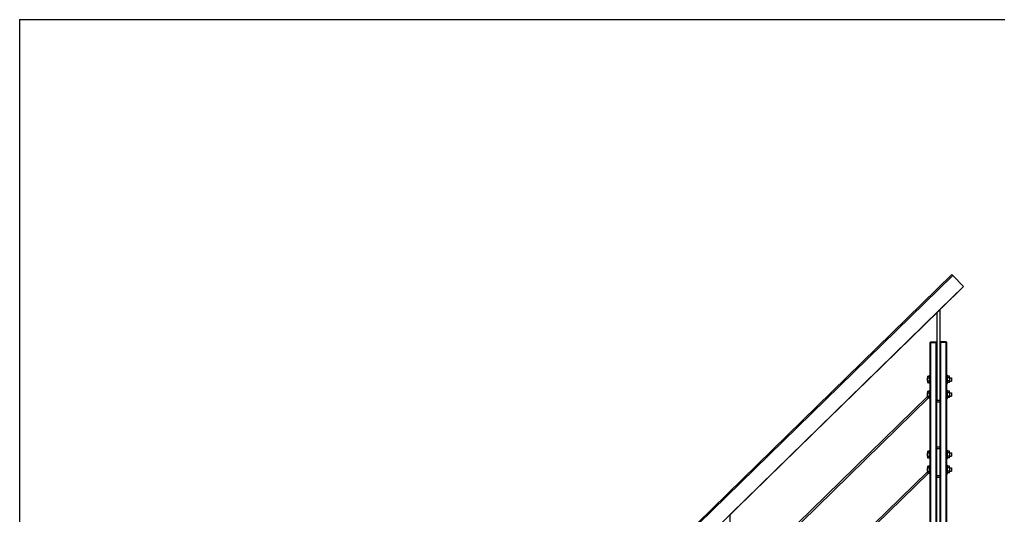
# Model space of a CAD drawing. Extents: x 0 to 2438, y 0 to 2056.
# Drawn here: x 0 to 1467, y 1314 to 2056 of the extents above; entities that cross this region are included whole.
import ezdxf

# ---------------------------------------------------------------- set-up
doc = ezdxf.new("R2010")
doc.units = 0
doc.layers.get('0').update_dxf_attribs({"linetype": 'CONTINUOUS'})

msp = doc.modelspace()

# ---------------------------------------------------------------- linework, layer by layer
at = {"color": 0}
for p, q in [((0.356, 2056.42), (2437.85, 2056.42)), ((0.356, 2056.42), (0.356, 86.413)), ((377.857, 679.15), (1397.55, 1674.57)), ((378.964, 678.014), (1398.66, 1673.43)), ((1415.01, 1656.68), (1398.66, 1673.43)), ((395.319, 661.261), (1415.01, 1656.68)), ((1380.05, 1622.55), (1415.01, 1656.68)), ((1380.05, 1622.55), (1415.01, 1656.68)), ((1380.05, 1622.55), (1415.01, 1656.68)), ((1380.05, 1622.55), (1404.38, 1646.3)), ((1404.38, 1646.3), (1404.38, 1646.3)), ((1415.01, 1656.68), (1415.01, 1656.68)), ((1415.01, 1656.68), (1415.01, 1656.68)), ((1415.01, 1656.68), (1415.01, 1656.68)), ((1065.05, 1315.05), (1377.72, 1620.27)), ((1065.05, 1315.05), (1377.52, 1620.08)), ((1065.05, 1315.05), (1377.49, 1620.05)), ((1350.72, 1593.91), (1377.55, 1620.11)), ((1380.05, 1622.55), (1375.05, 1617.67)), ((1375.05, 1617.67), (1375.05, 1486.41)), ((1380.05, 1486.41), (1380.05, 1622.55)), ((1350.72, 1593.91), (1350.72, 1593.91)), ((1366.05, 1573.91), (1365.05, 1572.91)), ((1365.05, 1142.41), (1365.05, 1572.91)), ((1365.05, 1572.91), (1366.05, 1572.91)), ((1366.05, 1573.91), (1366.05, 1572.91)), ((1366.05, 1573.91), (1374.05, 1573.91)), ((1366.05, 1142.41), (1366.05, 1572.91)), ((1366.05, 1572.91), (1374.05, 1572.91)), ((1374.05, 1573.91), (1374.05, 1572.91)), ((1374.05, 1573.91), (1375.05, 1572.91)), ((1374.05, 1142.41), (1374.05, 1572.91)), ((1375.05, 1572.91), (1374.05, 1572.91)), ((1381.05, 1573.91), (1380.05, 1572.91)), ((1380.05, 1142.41), (1380.05, 1572.91)), ((1380.05, 1572.91), (1381.05, 1572.91)), ((1389.05, 1573.91), (1381.05, 1573.91)), ((1381.05, 1573.91), (1381.05, 1572.91)), ((1389.05, 1572.91), (1381.05, 1572.91)), ((1381.05, 1142.41), (1381.05, 1572.91)), ((1389.05, 1573.91), (1390.05, 1572.91)), ((1389.05, 1573.91), (1389.05, 1572.91)), ((1390.05, 1572.91), (1389.05, 1572.91)), ((1389.05, 1142.41), (1389.05, 1572.91)), ((1390.05, 1142.41), (1390.05, 1572.91)), ((1360.85, 1522.57), (1364.05, 1522.57)), ((1360.85, 1522.57), (1360.85, 1520.12)), ((1360.85, 1515.21), (1360.85, 1520.12)), ((1360.85, 1520.12), (1364.05, 1520.12)), ((1360.85, 1515.21), (1364.05, 1515.21)), ((1360.85, 1515.21), (1360.85, 1512.76)), ((1360.85, 1512.76), (1364.05, 1512.76)), ((1364.05, 1517.66), (1364.05, 1523.91)), ((1364.05, 1523.91), (1365.05, 1523.91)), ((1364.05, 1511.41), (1364.05, 1517.66)), ((1364.05, 1511.41), (1365.05, 1511.41)), ((1380.05, 1520.16), (1380.05, 1520.16)), ((1380.05, 1515.16), (1380.05, 1515.16)), ((1390.05, 1523.91), (1391.05, 1523.91)), ((1390.05, 1511.41), (1391.05, 1511.41)), ((1391.05, 1517.66), (1391.05, 1523.91)), ((1394.05, 1522.57), (1391.05, 1522.57)), ((1394.05, 1520.12), (1391.05, 1520.12)), ((1391.05, 1511.41), (1391.05, 1517.66)), ((1394.05, 1515.21), (1391.05, 1515.21)), ((1394.05, 1512.76), (1391.05, 1512.76)), ((1394.05, 1520.12), (1394.05, 1522.57)), ((1394.05, 1520.16), (1397.05, 1520.16)), ((1394.05, 1520.12), (1394.05, 1515.21)), ((1394.05, 1512.76), (1394.05, 1515.21)), ((1394.05, 1515.16), (1397.05, 1515.16)), ((1397.05, 1520.16), (1397.05, 1517.66)), ((1397.05, 1517.66), (1397.05, 1515.16)), ((1360.85, 1500.07), (1364.05, 1500.07)), ((1360.85, 1500.07), (1360.85, 1497.62)), ((1360.85, 1492.71), (1360.85, 1497.62)), ((1360.85, 1497.62), (1364.05, 1497.62)), ((1364.05, 1495.16), (1364.05, 1501.41)), ((1364.05, 1501.41), (1365.05, 1501.41)), ((1380.05, 1510.6), (1380.05, 1510.6)), ((1380.05, 1510.6), (1380.05, 1510.6)), ((1380.05, 1510.54), (1380.05, 1510.54)), ((1380.05, 1509.27), (1380.05, 1509.27)), ((1380.05, 1507.11), (1380.05, 1507.11)), ((1380.05, 1497.66), (1380.05, 1497.66)), ((1390.05, 1501.41), (1391.05, 1501.41)), ((1391.05, 1495.16), (1391.05, 1501.41)), ((1394.05, 1500.07), (1391.05, 1500.07)), ((1394.05, 1497.62), (1391.05, 1497.62)), ((1394.05, 1497.62), (1394.05, 1500.07)), ((1394.05, 1497.66), (1397.05, 1497.66)), ((1394.05, 1497.62), (1394.05, 1492.71)), ((1397.05, 1497.66), (1397.05, 1495.16)), ((1360.85, 1491.89), (1077.28, 1215.07)), ((1079.05, 1213.31), (1362.75, 1490.25)), ((1360.85, 1492.71), (1364.05, 1492.71)), ((1360.85, 1492.71), (1360.85, 1490.25)), ((1360.85, 1490.25), (1364.05, 1490.25)), ((1364.05, 1488.91), (1364.05, 1495.16)), ((1364.05, 1488.91), (1365.05, 1488.91)), ((1375.05, 1483.91), (1375.05, 1486.41)), ((1375.05, 1486.41), (1380.05, 1486.41)), ((1375.05, 1413.91), (1375.05, 1486.41)), ((1375.05, 1483.91), (1380.05, 1483.91)), ((1380.05, 1492.66), (1380.05, 1492.66)), ((1380.05, 1483.91), (1380.05, 1486.41)), ((1390.05, 1488.91), (1391.05, 1488.91)), ((1391.05, 1488.91), (1391.05, 1495.16)), ((1394.05, 1492.71), (1391.05, 1492.71)), ((1394.05, 1490.25), (1391.05, 1490.25)), ((1394.05, 1490.25), (1394.05, 1492.71)), ((1394.05, 1492.66), (1397.05, 1492.66)), ((1397.05, 1495.16), (1397.05, 1492.66)), ((1360.85, 1410.07), (1364.05, 1410.07)), ((1360.85, 1410.07), (1360.85, 1407.62)), ((1364.05, 1405.16), (1364.05, 1411.41)), ((1364.05, 1411.41), (1365.05, 1411.41)), ((1375.05, 1416.41), (1380.05, 1416.41)), ((1375.05, 1373.91), (1375.05, 1413.91)), ((1375.05, 1413.91), (1380.05, 1413.91)), ((1380.05, 1413.91), (1380.05, 1416.41)), ((1380.05, 1373.91), (1380.05, 1413.91)), ((1390.05, 1411.41), (1391.05, 1411.41)), ((1391.05, 1405.16), (1391.05, 1411.41)), ((1394.05, 1410.07), (1391.05, 1410.07)), ((1394.05, 1407.62), (1394.05, 1410.07)), ((1360.85, 1402.71), (1360.85, 1407.62)), ((1360.85, 1407.62), (1364.05, 1407.62)), ((1360.85, 1402.71), (1364.05, 1402.71)), ((1360.85, 1402.71), (1360.85, 1400.26)), ((1360.85, 1400.26), (1364.05, 1400.26)), ((1364.05, 1398.91), (1364.05, 1405.16)), ((1364.05, 1398.91), (1365.05, 1398.91)), ((1390.05, 1398.91), (1391.05, 1398.91)), ((1394.05, 1407.62), (1391.05, 1407.62)), ((1391.05, 1398.91), (1391.05, 1405.16)), ((1394.05, 1402.71), (1391.05, 1402.71)), ((1394.05, 1400.26), (1391.05, 1400.26)), ((1394.05, 1407.66), (1397.05, 1407.66)), ((1394.05, 1407.62), (1394.05, 1402.71)), ((1394.05, 1400.26), (1394.05, 1402.71)), ((1394.05, 1402.66), (1397.05, 1402.66)), ((1397.05, 1407.66), (1397.05, 1405.16)), ((1397.05, 1405.16), (1397.05, 1402.66)), ((1360.85, 1379.39), (1077.28, 1102.57)), ((1360.85, 1387.57), (1364.05, 1387.57)), ((1360.85, 1387.57), (1360.85, 1385.11)), ((1360.85, 1380.21), (1360.85, 1385.11)), ((1360.85, 1385.11), (1364.05, 1385.11)), ((1360.85, 1380.21), (1364.05, 1380.21)), ((1360.85, 1380.21), (1360.85, 1377.76)), ((1364.05, 1382.66), (1364.05, 1388.91)), ((1364.05, 1388.91), (1365.05, 1388.91)), ((1364.05, 1376.41), (1364.05, 1382.66)), ((1390.05, 1388.91), (1391.05, 1388.91)), ((1391.05, 1382.66), (1391.05, 1388.91)), ((1394.05, 1387.57), (1391.05, 1387.57)), ((1394.05, 1385.11), (1391.05, 1385.11)), ((1391.05, 1376.41), (1391.05, 1382.66)), ((1394.05, 1380.21), (1391.05, 1380.21)), ((1394.05, 1385.11), (1394.05, 1387.57)), ((1394.05, 1385.16), (1397.05, 1385.16)), ((1394.05, 1385.11), (1394.05, 1380.21)), ((1394.05, 1377.76), (1394.05, 1380.21)), ((1394.05, 1380.16), (1397.05, 1380.16)), ((1397.05, 1385.16), (1397.05, 1382.66)), ((1397.05, 1382.66), (1397.05, 1380.16)), ((1079.05, 1100.81), (1362.75, 1377.76)), ((1360.85, 1377.76), (1364.05, 1377.76)), ((1364.05, 1376.41), (1365.05, 1376.41)), ((1375.05, 1301.41), (1375.05, 1373.91)), ((1375.05, 1373.91), (1380.05, 1373.91)), ((1375.05, 1371.41), (1380.05, 1371.41)), ((1380.05, 1373.91), (1380.05, 1371.41)), ((1390.05, 1376.41), (1391.05, 1376.41)), ((1394.05, 1377.76), (1391.05, 1377.76)), ((1065.05, 1315.05), (1089.38, 1338.8)), ((1089.38, 1338.8), (1089.38, 1338.8)), ((1065.05, 1315.05), (1060.05, 1310.17)), ((1065.05, 1178.91), (1065.05, 1315.05))]:
    msp.add_line(p, q, dxfattribs=at)
for points in [[(1398.66, 1673.43), (1397.16, 1674.97), (1397.16, 1674.97), (1398.66, 1673.43)], [(1395.44, 1637.57), (1394.95, 1637.09), (1394.54, 1636.7), (1394.54, 1636.7)], [(1395.44, 1637.57), (1395.93, 1638.05), (1396.33, 1638.44), (1396.33, 1638.44)], [(1396.33, 1638.44), (1396.33, 1638.44), (1395.93, 1638.05), (1395.44, 1637.57)], [(1359.66, 1602.64), (1359.17, 1602.16), (1358.77, 1601.77), (1358.77, 1601.77)], [(1359.66, 1602.64), (1360.16, 1603.12), (1360.55, 1603.52), (1360.55, 1603.52)], [(1360.55, 1603.52), (1360.55, 1603.52), (1360.16, 1603.12), (1359.66, 1602.64)], [(1080.44, 1330.07), (1079.94, 1329.59), (1079.55, 1329.2), (1079.55, 1329.2)], [(1080.44, 1330.07), (1080.93, 1330.55), (1081.33, 1330.94), (1081.33, 1330.94)], [(1081.33, 1330.94), (1081.33, 1330.94), (1080.93, 1330.55), (1080.44, 1330.07)]]:
    msp.add_open_spline(points, degree=3, dxfattribs=at)

doc.saveas('drawing.dxf')
